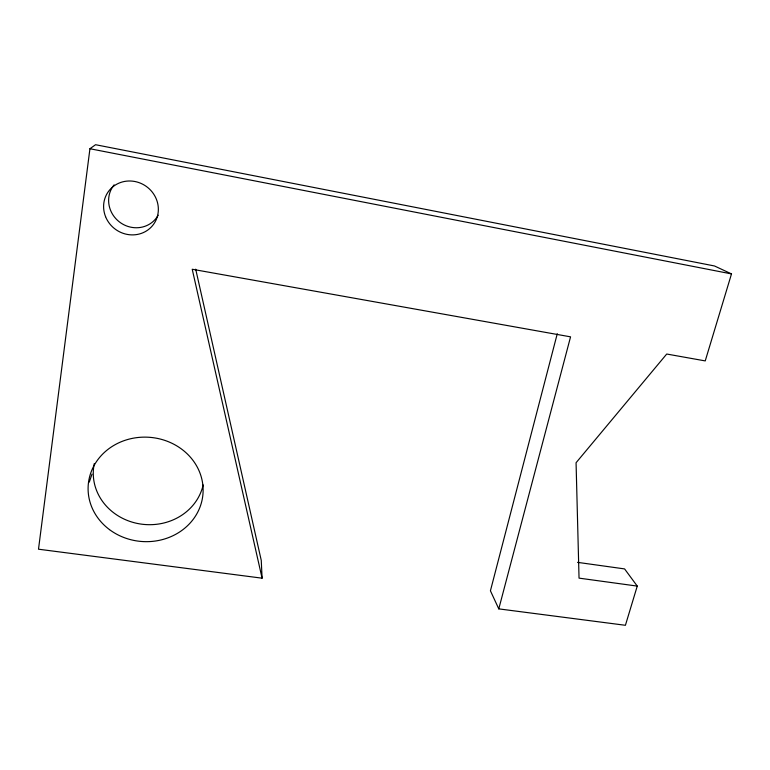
<?xml version="1.0" encoding="UTF-8"?>
<svg xmlns="http://www.w3.org/2000/svg" width="770" height="770" viewBox="0 0 770 770"><rect width="100%" height="100%" fill="white"/><g stroke="black" fill="none" stroke-linecap="round" stroke-linejoin="round"><path stroke-width="1.16" d="M557.268 333.728L490.423 590.792L498.787 608.878L625.413 625.288L637.252 586.095L579.04 578.135L576.066 462.741L666.724 354.027L705.233 360.909L731.5 273.908L714.502 265.977L95.557 144.712L89.936 148.735L38.5 549.202L262.089 578.183L261.261 560.416L195.705 269.173M498.787 608.878L570.56 336.846L192.221 269.25L262.089 578.183M89.31 482.078L91.996 474.128M577.529 562.35L624.586 568.915L637.252 586.095M89.936 148.735L731.5 273.908M203.165 484.936A55.546 50.666 4.7 0 1 137.869 523.552A55.546 50.666 4.7 0 1 94.306 463.492M158.177 215.215A26.854 25.458 37.7 0 1 120.64 222.828A26.854 25.458 37.7 0 1 114.114 184.848M109.494 529.616A57.548 52.245 4.2 0 0 202.433 498.2A57.548 52.245 4.2 0 0 124.894 440.373A57.548 52.245 4.2 0 0 109.494 529.616M105.586 216.697A27.893 26.411 36.7 0 0 152.537 225.639A27.893 26.411 36.7 0 0 134.817 181.489A27.893 26.411 36.7 0 0 105.586 216.697"/></g></svg>
